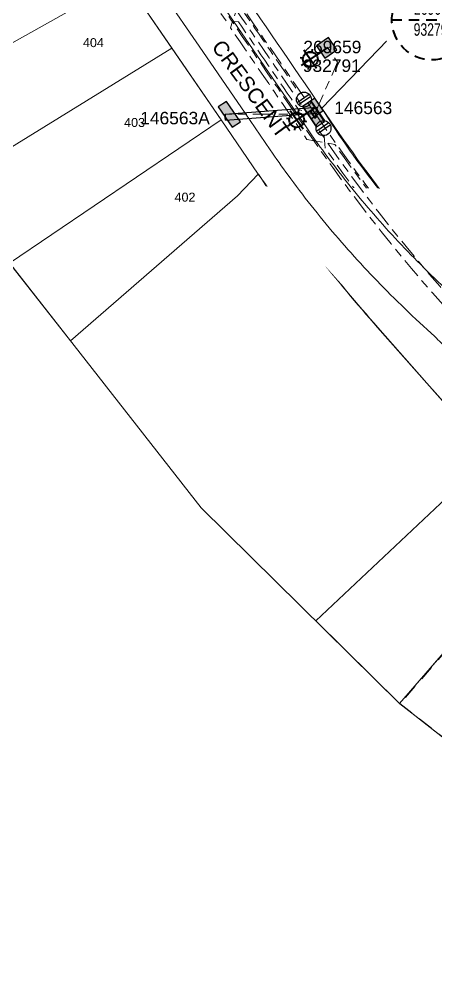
# Model space of a CAD drawing. Header units: metres. Extents: x 286486 to 288014, y 6149260 to 6150844.
# Drawn here: x 287274.1 to 287357.7, y 6149260 to 6149453.8 of the extents above; entities that cross this region are included whole.
import ezdxf
from ezdxf.enums import TextEntityAlignment as Align

# ---------------------------------------------------------------- set-up
doc = ezdxf.new("R2010")
doc.units = ezdxf.units.M
for name, pattern in [('Cable Exist UG', [8.2, 4, -1.2, 1.8, -1.2]), ('Dash', [5, 3, -2]), ('IE Trench LV', [6.5, 5, -1.5])]:
    doc.linetypes.add(name, pattern=pattern)
doc.layers.get('0').update_dxf_attribs({"color": 6})
for name, color, linetype in [('_User Dimensions', 7, 'Continuous'), ('_User Miscellaneous10', 7, 'Continuous'), ('_User Miscellaneous12', 7, 'Continuous'), ('_User Stage 5 HV', 7, 'Continuous'), ('_User Stage 5 LV', 7, 'Continuous'), ('Equip_LV_EXT', 7, 'Continuous'), ('Equip_SP_SL_EXT', 7, 'Continuous'), ('Notes_HV_MISC', 7, 'Continuous'), ('Notes_LV_MISC', 7, 'Continuous'), ('Notes_SL_MISC', 7, 'Continuous'), ('Panels_LV_SL_NEW', 2, 'Continuous'), ('SupportsUG_SP_LV_SL_EXT', 7, 'Continuous'), ('UG_Details_SP_MISC', 7, 'Continuous')]:
    doc.layers.add(name, color=color, linetype=linetype)
for name, color, linetype, lineweight in [('_User Kerbs', 2, 'Continuous', 5), ('Cadastre Developer_SP_NEW', 2, 'Continuous', 5), ('Cadastre Land Parcels_SP_EXT', 9, 'Continuous', 5), ('Cadastre Roads_SP_NEW', 251, 'Continuous', 5)]:
    doc.layers.add(name, color=color, linetype=linetype, lineweight=lineweight)
doc.styles.add('COLUMN_LABEL', font='arial.ttf')
doc.styles.add('iecARIAL', font='arial.ttf', dxfattribs={"height": 2})
doc.styles.add('POLE_LABEL', font='arial.ttf')
doc.styles.add('RoadName', font='arial.ttf', dxfattribs={"height": 2.5})
doc.styles.get("Standard").update_dxf_attribs({"font": 'arial.ttf'})
doc.linetypes.add('Cable New UG', pattern='A,7,-0.25,["x",Standard,S=2,R=0,X=0.2,Y=-0.8],-2.1', length=9.35)

# ---------------------------------------------------------------- blocks, each defined once
blk = doc.blocks.new('*U101')
at = {"flags": 8}
blk.add_attdef('ASSET_NUM', text='', height=2.5, dxfattribs=at).set_placement((2, 4), align=Align.MIDDLE_LEFT)
blk.add_wipeout([(-2.47, 0.99), (2.47, 0.99), (2.47, -0.99), (-2.47, -0.99)])
at = {"lineweight": -3}
blk.add_lwpolyline([(-2.47, 0.99), (2.47, 0.99), (2.47, -0.99), (-2.47, -0.99)], close=True, dxfattribs=at)
for tag, flags, p in [('STREET_CODE', 9, (1.5, 2)), ('OWNED_BY', 9, (1.5, 1.8)), ('OPERATED_BY', 9, (1.5, 1.6)), ('STATE', 9, (1.5, 1.2)), ('SUPPORT_TYPE', 9, (1.5, 1)), ('SUBURB', 9, (1.5, 0.2)), ('STREETNAME', 9, (1.5, 0)), ('MAINTAINED_BY', 9, (1.5, 1.4)), ('USAGE', 9, (1.5, 0.8)), ('LEGEND', 9, (1.5, 0.6)), ('PARENT', 9, (1.5, 0.4)), ('Z', 1, (1.5, -0.6)), ('LOCATION', 9, (1.5, -0.2)), ('NOTES', 9, (1.5, -0.4))]:
    blk.add_attdef(tag, text='', height=0.2, dxfattribs=dict(flags=flags)).set_placement(p, align=Align.MIDDLE_LEFT)
blk = doc.blocks.new('*U99')
for tag, p, flags in [('OPERATED_BY', (0.87, -3.08), 9), ('ORIENTATION', (0.87, -3.62), 9), ('OWNED_BY', (0.88, -3.37), 9), ('USAGE', (0.88, -3.86), 9), ('MAINTAINED_BY', (0.89, -2.84), 9), ('NOTES', (0.88, -4.06), 1), ('STATE', (0.86, -4.31), 9), ('SWITCH_TYPE', (0.86, -4.56), 9), ('Z', (0.87, -5.06), 9), ('LEGEND', (0.87, -4.82), 9)]:
    blk.add_attdef(tag, p, '', height=0.2, dxfattribs=dict(flags=flags))
blk.add_wipeout([(-1.06, 1.06), (-1.18, 0.92), (-1.29, 0.76), (-1.37, 0.59), (-1.43, 0.42), (-1.48, 0.23), (-1.49, 0.05), (-1.49, -0.14), (-1.46, -0.33), (-1.41, -0.51), (-1.33, -0.68), (-1.24, -0.84), (-1.12, -0.99), (-0.99, -1.12), (-0.84, -1.24), (-0.68, -1.33), (-0.51, -1.41), (-0.33, -1.46), (-0.14, -1.49), (0.05, -1.49), (0.23, -1.48), (0.42, -1.43), (0.59, -1.37), (0.76, -1.29), (0.92, -1.18), (1.06, -1.06), (1.18, -0.92), (1.29, -0.76), (1.37, -0.59), (1.43, -0.42), (1.48, -0.23), (1.49, -0.05), (1.49, 0.14), (1.46, 0.33), (1.41, 0.51), (1.33, 0.68), (1.24, 0.84), (1.12, 0.99), (0.99, 1.12), (0.84, 1.24), (0.68, 1.33), (0.51, 1.41), (0.33, 1.46), (0.14, 1.49), (-0.05, 1.49), (-0.23, 1.48), (-0.42, 1.43), (-0.59, 1.37), (-0.76, 1.29), (-0.92, 1.18)])
for p, q in [((-0.25, -1.48), (-0.25, 1.48)), ((0.25, -1.48), (0.25, 1.48))]:
    blk.add_line(p, q)
blk.add_circle((0, 0), 1.5)
at = {"flags": 9}
blk.add_attdef('TYPE', text='', height=0.2, dxfattribs=at).set_placement((0.88, -1.45), align=Align.MIDDLE_LEFT)
for tag, p in [('OPERATING_VOLTAGE', (0.89, -1.82)), ('NO_PHASES', (0.88, -2.1)), ('CONSTRUCTED_VOLTAGE', (0.89, -2.37)), ('ACTUAL_STATUS', (0.9, -2.61))]:
    blk.add_attdef(tag, p, '', height=0.2, dxfattribs=at)
blk = doc.blocks.new('PANEL_NEW')
at = {"layer": 'Panels_LV_SL_NEW'}
h = blk.add_hatch(color=256, dxfattribs=at)
h.paths.add_polyline_path([(-0.8, -0.32), (0.8, -0.32), (0.8, 0.32), (-0.8, 0.32)])
h.paths.add_polyline_path([(-0.72, 0.24), (0.72, 0.24), (0.72, -0.24), (-0.72, -0.24)], flags=16)
for points in [[(-0.8, -0.32), (0.8, -0.32), (0.8, 0.32), (-0.8, 0.32)], [(-0.72, -0.24), (0.72, -0.24), (0.72, 0.24), (-0.72, 0.24)]]:
    blk.add_lwpolyline(points, close=True)
blk.add_attdef('PARENT', (1.52, -2.43), '', height=2.5, rotation=90)
for tag, flags, p in [('CONNECTOR_TYPE', 9, (1.5, 0)), ('CONSTRUCTED_VOLTAGE', 9, (1.5, -0.2)), ('OPERATING_VOLTAGE', 9, (1.5, -0.6)), ('ORIENTATION', 9, (1.5, -0.8)), ('OWNED_BY', 9, (1.5, -1)), ('OPERATED_BY', 9, (1.5, -1.2)), ('STATE', 9, (1.5, -1.6)), ('NO_PHASES', 9, (1.5, -0.4)), ('MAINTAINED_BY', 9, (1.5, -1.4)), ('USAGE', 9, (1.5, -1.8)), ('NOTES', 9, (1.5, -2)), ('Z', 1, (1.5, -2.2))]:
    blk.add_attdef(tag, text='', height=0.2, dxfattribs=dict(flags=flags)).set_placement(p, align=Align.MIDDLE_LEFT)
blk = doc.blocks.new('*U38')
blk.add_blockref('*U101', (0, 2.01))
for tag, flags, p in [('STATE', 9, (1.5, -0.8)), ('SUPPORT_TYPE', 9, (1.5, -1)), ('SUBURB', 9, (1.5, -1.8)), ('STREETNAME', 9, (1.5, -2)), ('MAINTAINED_BY', 9, (1.5, -0.6)), ('USAGE', 9, (1.5, -1.2)), ('LEGEND', 9, (1.5, -1.4)), ('PARENT', 9, (1.5, -1.6)), ('Z', 1, (1.5, -2.6)), ('LOCATION', 9, (1.5, -2.2)), ('NOTES', 9, (1.5, -2.4))]:
    blk.add_attdef(tag, text='', height=0.2, dxfattribs=dict(flags=flags)).set_placement(p, align=Align.MIDDLE_LEFT)
for name, p in [('*U99', (-3.47, 2.02)), ('PANEL_NEW', (0, 2.01)), ('*U99', (3.47, 2.01))]:
    blk.add_blockref(name, p)
for tag, height, flags, p in [('ASSET_NUM', 2.5, 8, (2, 4.78)), ('STREET_CODE', 0.2, 9, (1.5, 0)), ('OWNED_BY', 0.2, 9, (1.5, -0.2)), ('OPERATED_BY', 0.2, 9, (1.5, -0.4))]:
    blk.add_attdef(tag, text='', height=height, dxfattribs=dict(flags=flags)).set_placement(p, align=Align.MIDDLE_LEFT)
blk = doc.blocks.new('*U14')
blk.add_hatch(color=256).paths.add_polyline_path([(-2.475, 3), (-2.475, 1.02), (2.475, 1.02), (2.475, 3)])
blk.add_lwpolyline([(-2.475, 1.02), (2.475, 1.02), (2.475, 3), (-2.475, 3)], close=True)
at = {"style": 'iecARIAL', "flags": 8}
blk.add_attdef('ASSET_NUM', (1.5, 3.5), '', height=2.5, dxfattribs=at)
for tag, p, flags in [('OWNED_BY', (0, -0.2), 9), ('STATE', (0, -0.4), 9), ('SUPPORT_TYPE', (0, -0.6), 9), ('STREETNAME', (0, -1.8), 9), ('SUBURB', (0, -2), 1), ('USAGE', (0, -0.8), 9), ('LEGEND', (0, -1), 9), ('LOCATION', (0, -1.2), 9), ('NOTES', (0, -1.4), 9), ('PARENT', (0, -1.6), 9)]:
    blk.add_attdef(tag, p, '', height=0.2, dxfattribs=dict(flags=flags))
blk = doc.blocks.new('COLUMN_EXT')
blk.add_hatch(color=256).paths.add_polyline_path([(-1.49, 1.48), (-1.49, -1.49), (1.48, -1.49), (1.48, 1.48)])
blk.add_lwpolyline([(-1.49, -1.49), (1.48, -1.49), (1.48, 1.48), (-1.49, 1.48)], close=True)
for tag, height, style, flags, p in [('ASSET_NUM', 2.5, 'COLUMN_LABEL', 8, (2, 2)), ('STRUCTURE_PLANT_NUMBER', 0.2, 'POLE_LABEL', 9, (1.81, 0.03)), ('STREET_CODE', 0.2, 'COLUMN_LABEL', 9, (1.81, -0.2))]:
    blk.add_attdef(tag, text='', height=height, dxfattribs=dict(style=style, flags=flags)).set_placement(p, align=Align.MIDDLE_LEFT)
at = {"flags": 9}
for tag, p in [('COLUMN_TYPE', (1.81, -0.4)), ('OWNED_BY', (1.81, -0.6)), ('STATE', (1.81, -0.8)), ('USAGE', (1.81, -1)), ('STREETNAME', (1.81, -1.6)), ('SUBURB', (1.81, -1.8)), ('LEGEND', (1.81, -1.2)), ('LOCATION', (1.81, -1.4)), ('NOTES', (1.81, -2))]:
    blk.add_attdef(tag, text='', height=0.2, dxfattribs=at).set_placement(p, align=Align.MIDDLE_LEFT)
at = {"flags": 1}
blk.add_attdef('Z', (1.81, -2.35), '', height=0.2, dxfattribs=at)
blk = doc.blocks.new('SL_LANTERN_EXT')
at = {"lineweight": 40}
for p, q in [((0, 1.97), (0, 6.47)), ((-2.25, 4.22), (2.25, 4.22)), ((-1.46, 5.68), (-1.06, 5.28)), ((1.46, 5.68), (1.06, 5.28)), ((-1.46, 2.76), (-1.06, 3.16)), ((0, 0), (0, 2.72)), ((1.46, 2.76), (1.06, 3.16))]:
    blk.add_line(p, q, dxfattribs=at)
blk.add_circle((0, 4.22), 1.5, dxfattribs=at)
at = {"style": 'iecARIAL', "flags": 8}
blk.add_attdef('ASSET_NUM', (1.5, 1.5), '', height=2.5, dxfattribs=at)
for tag, p, height, flags in [('OPERATING_VOLTAGE', (0.98, -1.65), 0.2, 9), ('ORIENTATION', (0.98, -1.85), 0.2, 9), ('OWNED_BY', (0.98, -2.05), 0.2, 9), ('CONSTRUCTED_VOLTAGE', (0.98, -0.65), 0.2, 9), ('CONTROL_TYPE', (0.98, -0.85), 0.2, 9), ('LANTERN_PURPOSE', (0.98, -1.05), 0.2, 9), ('LANTERN_TYPE', (0.98, -1.25), 0.2, 9), ('NO_PHASES', (0.98, -1.45), 0.2, 9), ('LNUMBER', (2.18, -3.25), 2.5, 8), ('STATE', (0.98, -2.25), 0.2, 9), ('USAGE', (0.98, -2.45), 0.2, 9), ('CEXIST', (0.98, -2.65), 0.2, 9), ('CNEW', (0.98, -2.85), 0.2, 9), ('CNUMBER', (0.98, -3.05), 0.2, 9), ('CREMOVE', (0.98, -3.25), 0.2, 9), ('CREPLACE', (0.98, -3.45), 0.2, 9), ('LKINGHEIGHT', (0.98, -3.65), 0.2, 9), ('LBRACKET', (0.98, -3.85), 0.2, 9), ('LBRACKETVOCAB', (0.98, -4.05), 0.2, 9), ('LCATEGORY', (0.98, -4.25), 0.2, 9), ('LCHARGE1', (0.98, -4.45), 0.2, 9), ('LCHARGE1PERCENT', (0.98, -4.65), 0.2, 9), ('LCHARGE2', (0.98, -4.85), 0.2, 9), ('LCHARGE2PERCENT', (0.98, -5.05), 0.2, 9), ('LCHARGE3', (0.98, -5.25), 0.2, 9), ('LCHARGE3PERCENT', (0.98, -5.45), 0.2, 9), ('LEXIST', (0.98, -5.65), 0.2, 9), ('LLAMP', (0.98, -5.85), 0.2, 9), ('LLAMPVOCAB', (0.98, -6.05), 0.2, 9), ('LMAST', (0.98, -6.25), 0.2, 9), ('LMASTVOCAB', (0.98, -6.45), 0.2, 9), ('LNEW', (0.98, -6.65), 0.2, 9), ('LANTNUMBER', (0.98, -6.85), 0.2, 9), ('LOUTREACH', (0.98, -7.25), 0.2, 9), ('LOUTREACHVOCAB', (0.98, -7.45), 0.2, 9), ('LRATECODE', (0.98, -7.65), 0.2, 9), ('LREMOVE', (0.98, -7.85), 0.2, 9), ('STREETNAME', (0.98, -9.25), 0.2, 9), ('SUBURB', (0.98, -9.45), 0.2, 1), ('LREPLACE', (0.98, -8.05), 0.2, 9), ('LTYPE', (0.98, -8.25), 0.2, 9), ('LTYPEVOCAB', (0.98, -8.45), 0.2, 9), ('LEGEND', (0.98, -8.65), 0.2, 9), ('LOCATION', (0.98, -8.85), 0.2, 9), ('NOTES', (0.98, -9.05), 0.2, 9)]:
    blk.add_attdef(tag, p, '', height=height, dxfattribs=dict(flags=flags))
blk = doc.blocks.new('SLANTERN_NUM_EXT')
blk.add_wipeout([(-0.31, 10), (-0.94, 9.96), (-1.57, 9.88), (-2.18, 9.76), (-2.79, 9.61), (-3.39, 9.41), (-3.97, 9.18), (-4.54, 8.91), (-5.09, 8.61), (-5.62, 8.27), (-6.13, 7.91), (-6.62, 7.5), (-7.07, 7.07), (-7.5, 6.62), (-7.91, 6.13), (-8.27, 5.62), (-8.61, 5.09), (-8.91, 4.54), (-9.18, 3.97), (-9.41, 3.39), (-9.61, 2.79), (-9.76, 2.18), (-9.88, 1.57), (-9.96, 0.94), (-10, 0.31), (-10, -0.31), (-9.96, -0.94), (-9.88, -1.57), (-9.76, -2.18), (-9.61, -2.79), (-9.41, -3.39), (-9.18, -3.97), (-8.91, -4.54), (-8.61, -5.09), (-8.27, -5.62), (-7.91, -6.13), (-7.5, -6.62), (-7.07, -7.07), (-6.62, -7.5), (-6.13, -7.91), (-5.62, -8.27), (-5.09, -8.61), (-4.54, -8.91), (-3.97, -9.18), (-3.39, -9.41), (-2.79, -9.61), (-2.18, -9.76), (-1.57, -9.88), (-0.94, -9.96), (-0.31, -10), (0.31, -10), (0.94, -9.96), (1.57, -9.88), (2.18, -9.76), (2.79, -9.61), (3.39, -9.41), (3.97, -9.18), (4.54, -8.91), (5.09, -8.61), (5.62, -8.27), (6.13, -7.91), (6.62, -7.5), (7.07, -7.07), (7.5, -6.62), (7.91, -6.13), (8.27, -5.62), (8.61, -5.09), (8.91, -4.54), (9.18, -3.97), (9.41, -3.39), (9.61, -2.79), (9.76, -2.18), (9.88, -1.57), (9.96, -0.94), (10, -0.31), (10, 0.31), (9.96, 0.94), (9.88, 1.57), (9.76, 2.18), (9.61, 2.79), (9.41, 3.39), (9.18, 3.97), (8.91, 4.54), (8.61, 5.09), (8.27, 5.62), (7.91, 6.13), (7.5, 6.62), (7.07, 7.07), (6.62, 7.5), (6.13, 7.91), (5.62, 8.27), (5.09, 8.61), (4.54, 8.91), (3.97, 9.18), (3.39, 9.41), (2.79, 9.61), (2.18, 9.76), (1.57, 9.88), (0.94, 9.96), (0.31, 10)])
at = {"linetype": 'Dash', "lineweight": 40, "ltscale": 0.7}
blk.add_line((8, 0), (-8, 0), dxfattribs=at)
blk.add_circle((0, 0), 8, dxfattribs=at)
at = {"lineweight": 40, "width": 0.7}
for tag, p in [('SNUMBER', (0.51, 1.05)), ('CNUMBER', (0.44, -3.15))]:
    blk.add_attdef(tag, text='', height=2.5, dxfattribs=at).set_placement(p, align=Align.CENTER)
at = {"lineweight": 40, "flags": 1}
blk.add_attdef('Z', (0, 0), '', height=0.2, dxfattribs=at)

msp = doc.modelspace()

# ---------------------------------------------------------------- linework, layer by layer
at = {"layer": '_User Miscellaneous10'}
for p in [(287315.38045, 6149434.81147), (287315.47226, 6149433.61499)]:
    msp.add_line(p, (287315.42635, 6149434.21323), dxfattribs=at)
at = {"layer": '_User Miscellaneous12', "lineweight": 0}
msp.add_lwpolyline([(287251.96984, 6149437.55781), (287295.26412, 6149461.79672), (287293.47668, 6149464.40191, 0.012443728), (287283.69232, 6149477.09318), (287243.32654, 6149454.49383), (287251.96984, 6149437.55781)], format="xyb", dxfattribs=at)
for points in [[(287261.80598, 6149421.62138), (287304.71877, 6149448.0166), (287295.26412, 6149461.79672), (287251.96984, 6149437.55781), (287261.80592, 6149421.62147)], [(287272.11219, 6149404.92335), (287314.58528, 6149433.63617), (287304.71877, 6149448.0166), (287261.80598, 6149421.62138), (287272.11219, 6149404.92335)], [(287284.3494, 6149389.30964), (287317.84754, 6149418.43621), (287322.03989, 6149422.7711), (287314.58528, 6149433.63617), (287272.11219, 6149404.92335), (287284.3494, 6149389.30964)], [(287368.87106, 6149366.36261), (287382.8832, 6149354.02428), (287350.40637, 6149316.55855), (287333.57762, 6149333.16686), (287368.87106, 6149366.36261)]]:
    msp.add_lwpolyline(points, dxfattribs=at)
msp.add_lwpolyline([(287350.40637, 6149316.55855), (287366.10237, 6149304.31655), (287397.22957, 6149342.08269), (287382.8832, 6149354.02428)], close=True, dxfattribs=at)
at = {"layer": '_User Miscellaneous12', "linetype": 'Dash'}
msp.add_lwpolyline([(287397.29675, 6149342.09746), (287382.95052, 6149354.03883), (287350.47395, 6149316.57349), (287366.16985, 6149304.33169), (287397.29675, 6149342.09746)], close=True, dxfattribs=at)
at = {"layer": 'Notes_LV_MISC', "color": 7, "linetype": 'Cable Exist UG', "lineweight": 0, "flags": 128}
for points in [[(287274.61602, 6149510.01299, -0.030317582), (287277.73319, 6149507.70757, -0.04071567), (287281.82496, 6149503.66941, -0.010399142), (287291.13404, 6149493.17232, -0.025540821), (287310.45719, 6149467.99485), (287309.25518, 6149467.11197), (287308.92498, 6149463.17447), (287315.6318, 6149453.40058), (287318.0545, 6149453.3253, 0.000006362), (287330.13385, 6149435.7198), (287333.17539, 6149434.86082)], [(287338.06165, 6149492.57563), (287335.40481, 6149492.7306), (287325.66035, 6149482.61495), (287313.51629, 6149470.0581), (287312.36429, 6149469.21195), (287311.96348, 6149466.6197), (287311.17218, 6149466.03848), (287310.97758, 6149463.71803), (287316.70726, 6149455.36813), (287319.13005, 6149455.29284, 0.000006448), (287331.37367, 6149437.44788), (287331.37367, 6149437.44788)]]:
    msp.add_lwpolyline(points, format="xyb", dxfattribs=at)
msp.add_lwpolyline([(287333.16041, 6149434.84381), (287333.16041, 6149434.84381), (287316.24269, 6149434.77332), (287316.24269, 6149434.77332)], dxfattribs=at)

# ---------------------------------------------------------------- block references
at = {"layer": 'Equip_LV_EXT'}
ref = msp.add_blockref('*U14', (287314.58528, 6149433.63617), dxfattribs=dict(at, rotation=304.454))
ref.add_attrib('ASSET_NUM', '146563A', (287298.34029, 6149432.76738), dxfattribs={"layer": '0', "height": 2.5, "style": 'iecARIAL'})
at = {"layer": 'Notes_SL_MISC', "linetype": 'IE Trench LV'}
ref = msp.add_blockref('SL_LANTERN_EXT', (287335.96984, 6149448.20021), dxfattribs=dict(at, rotation=124.4540000313642))
ref.add_attrib('ASSET_NUM', 'L', (287352.34975, 6149455.1542), dxfattribs={"layer": '0', "height": 2.5, "style": 'iecARIAL'})
at = {"layer": 'Notes_SL_MISC'}
ref = msp.add_blockref('COLUMN_EXT', (287335.76149, 6149448.12407), dxfattribs=dict(at, rotation=124.2306814512711))
ref.add_attrib('ASSET_NUM', 'C', dxfattribs={"layer": '0', "height": 2.5, "style": 'COLUMN_LABEL'}).set_placement((287352.10535, 6149452.25761), align=Align.MIDDLE_LEFT)

# ---------------------------------------------------------------- texts
at = {"layer": '_User Miscellaneous12'}
for s, p in [('404', (287288.94716, 6149450.04747)), ('403', (287297.21125, 6149434.03579)), ('402', (287307.33477, 6149419.05712))]:
    msp.add_text(s, height=1.8, dxfattribs=at).set_placement(p, align=Align.TOP_CENTER)

# ---------------------------------------------------------------- wipeouts: each hides what was drawn before it
at = {"color": 7, "linetype": 'Cable Exist UG', "lineweight": 0}
msp.add_wipeout([(287332.75967, 6149410.67143), (287332.59757, 6149419.24888), (287364.04599, 6149418.27785), (287383.39993, 6149388.3264), (287368.74704, 6149376.19979)], dxfattribs=at).dxf.layer = 'Notes_LV_MISC'

# ---------------------------------------------------------------- next in the draw order: linework, layer by layer
at = {"layer": '_User Dimensions', "lineweight": 0}
msp.add_lwpolyline([(287368.87211, 6149366.36153, -0.010490364), (287365.76929, 6149369.72122), (287355.89391, 6149380.87479), (287346.01854, 6149392.02835, -0.01541989), (287333.83314, 6149406.67718, -0.016117303), (287322.06315, 6149422.79347), (287322.06247, 6149422.79446)], format="xyb", dxfattribs=at)
at = {"layer": 'Notes_LV_MISC', "color": 7, "linetype": 'Cable Exist UG', "lineweight": 0, "flags": 128}
for points in [[(287317.16004, 6149458.12177), (287318.04151, 6149456.91917), (287316.46694, 6149452.11902), (287316.46694, 6149452.11902, 0.000465617), (287331.80636, 6149429.75199), (287337.39265, 6149428.72538, 0.036437232), (287370.16616, 6149388.86203), (287370.16616, 6149388.86203), (287373.10863, 6149392.23422)], [(287335.12745, 6149431.99083), (287335.47869, 6149427.9623, 0.036030535), (287366.39478, 6149390.08512), (287369.93278, 6149385.77787), (287375.07424, 6149391.83484)]]:
    msp.add_lwpolyline(points, format="xyb", dxfattribs=at)

# ---------------------------------------------------------------- next in the draw order: block references
at = {"layer": '_User Stage 5 LV', "rotation": 124.4543086933679}
msp.add_blockref('*U38', (287334.83279, 6149435.99797), dxfattribs=at)

# ---------------------------------------------------------------- next in the draw order: linework, layer by layer
at = {"layer": '_User Dimensions', "lineweight": 0}
msp.add_lwpolyline([(287381.49243, 6149379.21346, -0.010490364), (287378.38961, 6149382.57315), (287368.51423, 6149393.72672), (287358.63886, 6149404.88028, -0.01541989), (287346.45346, 6149419.52911, -0.03053044), (287334.80954, 6149435.97534), (287334.80954, 6149435.97534)], format="xyb", dxfattribs=at)
at = {"layer": '_User Miscellaneous10'}
for p, q in [((287315.38045, 6149434.81147), (287333.80437, 6149436.2253)), ((287333.80437, 6149436.2253), (287333.85028, 6149435.62706)), ((287315.47226, 6149433.61499), (287333.89619, 6149435.02882)), ((287333.89619, 6149435.02882), (287333.85028, 6149435.62706))]:
    msp.add_line(p, q, dxfattribs=at)
at = {"layer": '_User Miscellaneous12', "lineweight": 0}
msp.add_lwpolyline([(287328.53572, 6149479.83426), (287353.69474, 6149455.5031), (287334.80954, 6149435.97534, 0.000004725), (287316.86538, 6149462.12891), (287317.38311, 6149468.30256), (287328.53041, 6149479.82914)], format="xyb", dxfattribs=at)
at = {"layer": 'Cadastre Developer_SP_NEW', "color": 2, "lineweight": 0}
msp.add_lwpolyline([(286969.61858, 6149458.1295), (287114.54185, 6149447.40141), (287115.79732, 6149464.35801), (287235.70726, 6149469.46257), (287251.9708, 6149437.59199), (287272.11593, 6149404.95158), (287310.61314, 6149355.83052), (287350.40637, 6149316.55855), (287381.80358, 6149292.07257), (287431.43476, 6149259.98495), (287568.81584, 6149469.71812), (287567.72387, 6149470.43397), (287560.40374, 6149475.23803), (287565.91517, 6149483.65453), (287574.32726, 6149478.1326), (287776.74579, 6149345.26426)], dxfattribs=at)
at = {"layer": 'Cadastre Roads_SP_NEW', "color": 2, "lineweight": 0}
for points in [[(287316.86538, 6149462.12891, 0.000009451), (287334.80954, 6149435.97534), (287337.39278, 6149432.21027, 0.037849332), (287369.34719, 6149392.78464), (287379.22256, 6149381.63107), (287381.58147, 6149379.06744), (287396.34618, 6149366.17491)], [(287368.88775, 6149366.29859, -0.010619462), (287365.74588, 6149369.69881), (287355.8705, 6149380.85237), (287345.99513, 6149392.00594, -0.01541989), (287333.80973, 6149406.65476, -0.016117303), (287322.03974, 6149422.77105), (287314.58514, 6149433.63612), (287304.60503, 6149448.18211), (287295.26398, 6149461.79666)]]:
    msp.add_lwpolyline(points, format="xyb", dxfattribs=at)
at = {"layer": 'Notes_LV_MISC', "color": 7, "linetype": 'Cable Exist UG', "lineweight": 0, "flags": 128}
msp.add_lwpolyline([(287333.43926, 6149435.04182), (287337.96703, 6149445.20116), (287335.96984, 6149448.20021)], dxfattribs=at)
at = {"layer": 'UG_Details_SP_MISC', "color": 7, "linetype": 'Cable Exist UG', "lineweight": 0, "flags": 128}
for points in [[(287315.12067, 6149461.66697, 0.000009631), (287333.40778, 6149435.01354)], [(287333.52261, 6149434.84617), (287335.99297, 6149431.24563, 0.037831662), (287368.09245, 6149391.63731), (287377.96055, 6149380.49195), (287381.91346, 6149376.86276), (287381.91346, 6149376.86276)]]:
    msp.add_lwpolyline(points, format="xyb", dxfattribs=at)

# ---------------------------------------------------------------- next in the draw order: block references
at = {"layer": 'Equip_LV_EXT'}
ref = msp.add_blockref('*U14', (287334.80954, 6149435.97534), dxfattribs=dict(at, rotation=124.454))
ref.add_attrib('ASSET_NUM', '146563', (287337.28461, 6149434.82124), dxfattribs={"layer": '0', "height": 2.5, "style": 'iecARIAL'})
at = {"layer": 'Equip_SP_SL_EXT', "linetype": 'IE Trench LV'}
ref = msp.add_blockref('SL_LANTERN_EXT', (287333.22841, 6149436.03479), dxfattribs=dict(at, rotation=124.4540000313642))
ref.add_attrib('ASSET_NUM', '269659', (287331.08184, 6149447.02278), dxfattribs={"layer": '0', "height": 2.5, "style": 'iecARIAL'})
at = {"layer": 'SupportsUG_SP_LV_SL_EXT'}
ref = msp.add_blockref('COLUMN_EXT', (287333.02006, 6149435.95865), dxfattribs=dict(at, rotation=124.2306814512711))
ref.add_attrib('ASSET_NUM', '932791', dxfattribs={"layer": '0', "height": 2.5, "style": 'COLUMN_LABEL'}).set_placement((287330.97313, 6149444.52461), align=Align.MIDDLE_LEFT)

# ---------------------------------------------------------------- next in the draw order: texts
at = {"layer": 'Cadastre Roads_SP_NEW', "color": 2, "lineweight": 0, "style": 'RoadName'}
msp.add_text('PARKER                       CRESCENT', height=3, rotation=306.1511222, dxfattribs=at).set_placement((287286.58104, 6149483.82948))

# ---------------------------------------------------------------- next in the draw order: wipeouts: each hides what was drawn before it
at = {"color": 2, "linetype": 'Cable New UG'}
msp.add_wipeout([(287321.00446, 6149420.34169), (287355.24804, 6149419.73061), (287380.13846, 6149391.72059), (287361.14133, 6149375.99032)], dxfattribs=at).dxf.layer = 'Notes_HV_MISC'

# ---------------------------------------------------------------- next in the draw order: linework, layer by layer
at = {"layer": '_User Kerbs', "color": 251, "linetype": 'Continuous', "flags": 128}
for points in [[(287386.02083, 6149357.69129), (287379.94882, 6149362.75849, -0.01703204), (287377.19324, 6149365.22202, -0.024254755), (287373.57286, 6149369.04077, -0.006875108), (287372.61546, 6149370.18557, -0.006875108), (287371.6899, 6149371.35627, -0.015673612), (287369.70269, 6149374.11704), (287367.32049, 6149377.65538), (287366.6587, 6149378.63836), (287364.22975, 6149382.24613, 0.047364228), (287358.74587, 6149388.92849, 0.009808195), (287357.45713, 6149390.17644), (287353.69164, 6149393.68225, -0.009867274), (287347.90098, 6149399.29092, -0.018752198), (287337.52654, 6149410.55906, -0.018752198), (287328.02559, 6149422.57288, -0.00757182), (287324.44878, 6149427.62049), (287319.38948, 6149434.99441), (287310.90324, 6149447.36307), (287302.41701, 6149459.73173)], [(287391.58595, 6149364.17017), (287385.42058, 6149369.31528, -0.01703204), (287383.09862, 6149371.39115, -0.024254755), (287380.04795, 6149374.60897, -0.006875108), (287379.24121, 6149375.57363, -0.006875108), (287378.46129, 6149376.5601, -0.015673612), (287376.78679, 6149378.88643), (287374.40459, 6149382.42478), (287373.7428, 6149383.40776), (287371.31385, 6149387.01553, 0.047364228), (287364.80586, 6149394.94581, 0.009808195), (287363.27645, 6149396.42681), (287359.51096, 6149399.93262, -0.009867274), (287353.9624, 6149405.3068, -0.018752198), (287344.02169, 6149416.10385, -0.018752198), (287334.91794, 6149427.61541, -0.00757182), (287331.49067, 6149432.45198), (287326.43137, 6149439.8259), (287317.94514, 6149452.19457), (287313.24421, 6149459.04616)]]:
    msp.add_lwpolyline(points, format="xyb", dxfattribs=at)
at = {"layer": '_User Stage 5 HV', "linetype": 'Cable Exist UG', "lineweight": 0, "flags": 128}
for points in [[(287448.04588, 6149618.2217, -0.013774746), (287444.69086, 6149612.14556, -0.016024107), (287440.37338, 6149605.32132, -0.028286226), (287434.45766, 6149597.45892), (287418.28458, 6149579.86995), (287403.13404, 6149564.16311), (287390.6918, 6149551.29753), (287378.24805, 6149538.43039), (287365.80431, 6149525.56326), (287363.02358, 6149522.68792), (287350.32957, 6149509.562), (287337.63277, 6149496.43357), (287324.9415, 6149483.31012), (287312.54959, 6149470.49699), (287311.73389, 6149460.77026, 0.000009982), (287330.68671, 6149433.14651), (287333.27568, 6149429.3731, 0.03779774), (287365.65664, 6149389.41029), (287370.63275, 6149383.79011), (287370.63275, 6149383.79011)], [(287449.83493, 6149612.78596), (287447.66078, 6149613.2963, -0.004880066), (287446.4144, 6149611.13096, -0.016009173), (287442.03269, 6149604.20474, -0.028383068), (287435.95808, 6149596.13587), (287419.74064, 6149578.49865), (287404.57261, 6149562.77368), (287392.12947, 6149549.90717), (287379.68572, 6149537.04003), (287367.24198, 6149524.17289), (287364.46125, 6149521.29756), (287351.76724, 6149508.17164), (287339.07042, 6149495.04319), (287326.37919, 6149481.91978), (287314.48299, 6149469.61921), (287313.78649, 6149461.31372, 0.000009769), (287332.33584, 6149434.27804), (287334.92252, 6149430.50796, 0.03781824), (287367.13291, 6149390.75997), (287375.5767, 6149381.22329), (287382.98137, 6149389.95007)]]:
    msp.add_lwpolyline(points, format="xyb", dxfattribs=at)

# ---------------------------------------------------------------- next in the draw order: block references
at = {"layer": 'Notes_SL_MISC'}
msp.add_blockref('SLANTERN_NUM_EXT', (287356.86741, 6149453.68602), dxfattribs=at).add_auto_attribs({'SNUMBER': '269659', 'CNUMBER': '932791'})

# ---------------------------------------------------------------- next in the draw order: linework, layer by layer
at = {"layer": 'Cadastre Land Parcels_SP_EXT', "linetype": 'Continuous'}
msp.add_lwpolyline([(287235.70726, 6149469.46257), (287251.9708, 6149437.59199), (287272.11593, 6149404.95158), (287310.61314, 6149355.83052), (287350.40637, 6149316.55855), (287382.77922, 6149353.76919), (287394.58566, 6149367.36853), (287395.428, 6149366.65374), (287396.27273, 6149365.94116), (287406.81258, 6149382.02211), (287416.95758, 6149397.50196), (287406.13127, 6149404.61839), (287419.2052, 6149418.22012), (287432.27993, 6149431.82281), (287445.35307, 6149445.42356), (287449.59357, 6149449.83533), (287462.66671, 6149463.43696)], dxfattribs=at)

doc.saveas('drawing.dxf')
